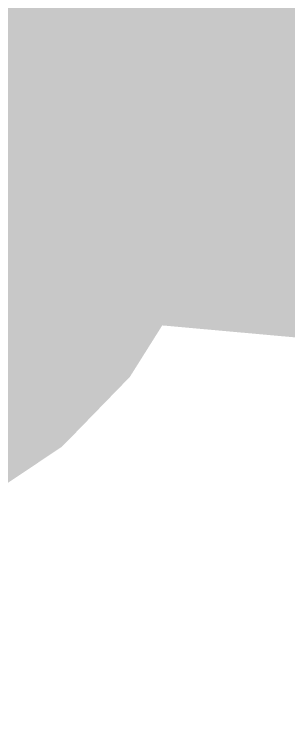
# Model space of a CAD drawing. Header units: centimetres. Extents: x -4381 to 5639, y -3920 to 4826.
# Drawn here: x 177.1126 to 177.2582, y 63.1374 to 63.5245 of the extents above; entities that cross this region are included whole.
import ezdxf
from ezdxf.xclip import XClip

# ---------------------------------------------------------------- set-up
doc = ezdxf.new("R2010")
doc.units = ezdxf.units.CM
doc.header["$MEASUREMENT"] = 0
doc.header["$XCLIPFRAME"] = 0
doc.layers.add('Dalles_Pen_No__101', color=252, linetype='Continuous', lineweight=5)
doc.layers.add('Drawing & Figure', color=7, linetype='Continuous')

# ---------------------------------------------------------------- blocks, each defined once
blk = doc.blocks.new('Drawing_13_13', base_point=(-54.85237, -87.09209))
at = {"layer": 'Dalles_Pen_No__101', "linetype": 'Continuous', "lineweight": 0, "ltscale": 5, "true_color": 0x262626}
blk.add_hatch(color=250, dxfattribs=at).paths.add_polyline_path([(174.73932, 64.08359), (174.61802, 62.73905), (177.49633, 62.47937), (177.52527, 62.80019), (174.91469, 63.03571), (174.96199, 63.56004), (176.69252, 63.40392), (176.70068, 63.40939), (176.73949, 63.42495), (176.78069, 63.4321), (176.82247, 63.43052), (176.85577, 63.42213), (176.85825, 63.42573), (176.86574, 63.4353), (176.86932, 63.4393), (176.8754, 63.44563), (176.88275, 63.45253), (176.88822, 63.45753), (176.89806, 63.46583), (176.90088, 63.46809), (176.90228, 63.46893), (176.90993, 63.47439), (176.91782, 63.47991), (176.9229, 63.48304), (176.9324, 63.4888), (176.93701, 63.49121), (176.9468, 63.49621), (176.9522, 63.49854), (176.96109, 63.50225), (176.96757, 63.50445), (176.97349, 63.51651), (176.97449, 63.51831), (176.9764, 63.51894), (176.97811, 63.51802), (176.97862, 63.51609), (176.97387, 63.50642), (176.98478, 63.50747), (176.99591, 63.50562), (177.00099, 63.50343), (177.01286, 63.49765), (177.01831, 63.49449), (177.02538, 63.49017), (177.03456, 63.48369), (177.03716, 63.48177), (177.04811, 63.47244), (177.0495, 63.4711), (177.05817, 63.46223), (177.06282, 63.4568), (177.06734, 63.45124), (177.07451, 63.44113), (177.07558, 63.43952), (177.0828, 63.42708), (177.08423, 63.42418), (177.08896, 63.41399), (177.09194, 63.40626), (177.09407, 63.40033), (177.0977, 63.38767), (177.09888, 63.38223), (177.09872, 63.37103), (177.09572, 63.3604), (177.10609, 63.36334), (177.10789, 63.36249), (177.10849, 63.36065), (177.10754, 63.35888), (177.10559, 63.35822), (177.09266, 63.35455), (177.08933, 63.34857), (177.08409, 63.34049), (177.08084, 63.33559), (177.07417, 63.32686), (177.07096, 63.32275), (177.0636, 63.31443), (177.05962, 63.30999), (177.05277, 63.30322), (177.04662, 63.2972), (177.04495, 63.29544), (177.04222, 63.29308), (177.03229, 63.28488), (177.0264, 63.28039), (177.01829, 63.2744), (177.01098, 63.26955), (177.0064, 63.26674), (176.99565, 63.26108), (176.99165, 63.25929), (176.99258, 63.24549), (176.99617, 63.24907), (177.02259, 63.24808), (177.06379, 63.25523), (177.1026, 63.27079), (177.13732, 63.29407), (177.14474, 63.30149), (177.17387, 63.33149), (177.19112, 63.35893), (177.57258, 63.32452), (177.60342, 63.6664), (177.27878, 63.69569), (177.27644, 63.69804), (177.27494, 63.69927), (177.26339, 63.70799), (177.26072, 63.70985), (177.25068, 63.71547), (177.24314, 63.71932), (177.23699, 63.72177), (177.22396, 63.72639), (177.218, 63.7277), (177.20597, 63.72856), (177.19281, 63.72606), (177.18761, 63.72401), (177.17913, 63.72029), (177.16871, 63.71506), (177.16188, 63.71129), (177.15471, 63.70689), (174.99283, 63.90193), (175.00704, 64.05943)])

msp = doc.modelspace()

# ---------------------------------------------------------------- block references
at = {"layer": 'Drawing & Figure', "color": 151, "linetype": 'Continuous', "lineweight": 5, "ltscale": 10, "true_color": 0x80c2ff}
ref = msp.add_blockref('Drawing_13_13', (-54.85237, -87.09209), dxfattribs=at)
XClip(ref).set_block_clipping_path([(166.1260505706, 54.1059969298), (191.9907812231, 80.1417166121)])

doc.saveas('drawing.dxf')
